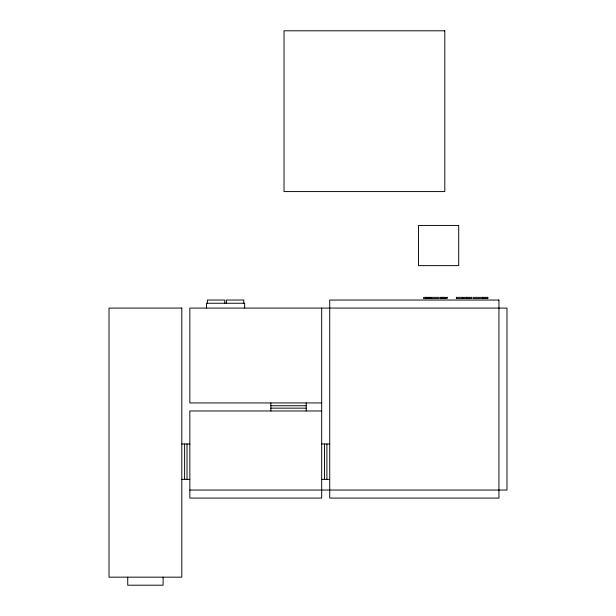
<?xml version="1.0" encoding="UTF-8"?>
<svg xmlns="http://www.w3.org/2000/svg" width="616" height="616" viewBox="0 0 616 616"><rect width="100%" height="100%" fill="white"/><g stroke="black" fill="none" stroke-linecap="round" stroke-linejoin="round"><path stroke-width="0.92" d="M431.924 297.359L439.185 297.359M456.294 297.359L463.486 297.359M472.749 297.359L479.456 297.359L479.456 298.567L472.749 298.567M431.924 298.567L439.185 298.567M456.294 298.567L463.486 298.567M321.683 402.933L189.844 402.933L189.844 308.077L506.976 308.077L506.976 490.043L189.844 490.043M270.855 405.744L306.221 405.744M270.855 408.154L306.221 408.154M321.683 410.972L189.844 410.972L189.844 498.082L321.683 498.082L321.683 308.077M181.805 443.982L189.844 443.982M321.683 443.982L329.722 443.982M181.805 479.356L189.844 479.356M321.683 479.356L329.722 479.356M487.541 297.359L487.541 298.567M485.385 297.359L485.385 298.567M482.798 297.359L482.798 298.567M482.667 297.359L482.667 298.567M469.423 297.359L469.423 298.567M466.967 297.359L466.967 298.567M466.72 297.359L466.72 298.567M466.551 297.359L466.551 298.567M462.893 297.359L462.893 298.567M456.572 297.359L456.572 298.567M445.091 297.359L445.091 298.567M442.635 297.359L442.635 298.567M442.388 297.359L442.388 298.567M442.219 297.359L442.219 298.567M429.575 297.359L429.575 298.567M427.727 297.359L427.727 298.567M427.658 297.359L427.658 298.567M425.833 297.359L425.833 298.567M326.911 443.982L326.911 479.356M324.493 443.982L324.493 479.356M306.221 402.933L306.221 410.972M270.855 402.933L270.855 410.972M244.621 308.077L244.621 303.249L206.56 303.249L206.56 308.077M243.813 303.249L243.813 300.038L226.395 300.038L226.395 303.249M224.786 303.249L224.786 300.038L207.361 300.038L207.361 303.249M187.033 443.982L187.033 479.356M184.623 443.982L184.623 479.356M163.101 577.161L163.101 585.2L127.728 585.2L127.728 577.161M444.798 30.8L284.022 30.8L284.022 191.576L444.798 191.576L444.798 30.8M458.704 225.441L418.51 225.441L418.51 265.635L458.704 265.635L458.704 225.441M431.323 297.359L423.6 297.359L423.6 298.567L431.323 298.567L431.323 297.359M447.147 297.359L440.178 297.359L440.178 298.567L447.147 298.567L447.147 297.359M471.479 297.359L464.51 297.359L464.51 298.567L471.479 298.567L471.479 297.359M487.857 297.359L480.58 297.359L480.58 298.567L487.857 298.567L487.857 297.359M498.937 300.038L329.722 300.038L329.722 498.082L498.937 498.082L498.937 300.038M181.805 308.077L109.024 308.077L109.024 577.161L181.805 577.161L181.805 308.077"/></g></svg>
